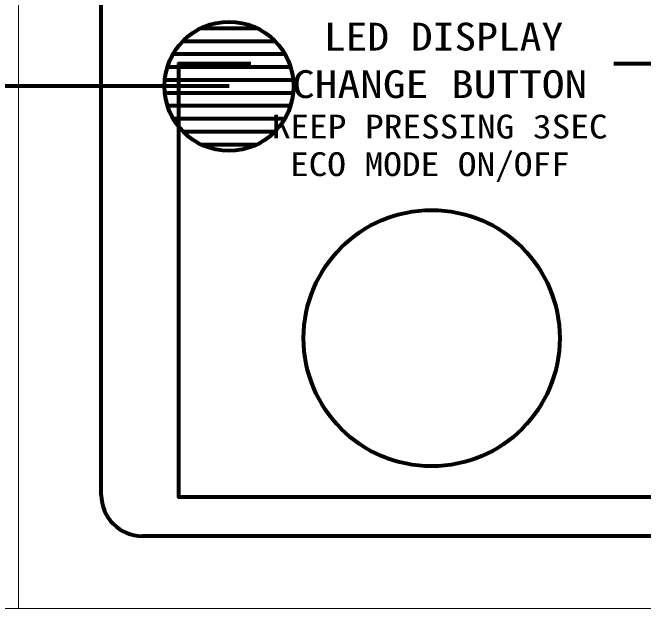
# Model space of a CAD drawing. Units: millimetres, scale not verified. Extents: x -900 to 900, y -280 to 280.
# Drawn here: x 140.032 to 142.475, y 72.049 to 74.356 of the extents above; entities that cross this region are included whole.
import ezdxf
from ezdxf.enums import TextEntityAlignment as Align

# ---------------------------------------------------------------- set-up
doc = ezdxf.new("R2010")
doc.units = ezdxf.units.MM
doc.header["$LTSCALE"] = 1.6
doc.layers.add('0-1_F-F_', color=2, linetype='Continuous', lineweight=80)
doc.layers.add('0-4_(J)SP', color=1, linetype='Continuous', lineweight=80)
doc.styles.add('ＭＳ ゴシック', font='')
doc.styles.get('ＭＳ ゴシック').set_extended_font_data('MS Gothic')

# ---------------------------------------------------------------- blocks, each defined once
blk = doc.blocks.new('U16')
at = {"layer": '0-1_F-F_', "color": 1}
for p, q in [((-0.545, 1.125), (0.545, 1.125)), ((-0.893, 0.875), (0.893, 0.875)), ((-1.083, 0.625), (1.083, 0.625)), ((-1.192, 0.375), (1.192, 0.375)), ((-1.244, 0.125), (1.244, 0.125)), ((0, 0), (-74.2, 0)), ((-1.244, -0.125), (1.244, -0.125)), ((-1.192, -0.375), (1.192, -0.375)), ((-1.083, -0.625), (1.083, -0.625)), ((-0.893, -0.875), (0.893, -0.875)), ((-0.545, -1.125), (0.545, -1.125))]:
    blk.add_line(p, q, dxfattribs=at)
blk.add_circle((0, 0), 1.25, dxfattribs=at)
blk = doc.blocks.new('1U-')
at = {"layer": '0-4_(J)SP', "color": 7, "lineweight": 20}
blk.add_line((-119.5, -22), (119.5, -22), dxfattribs=at)
blk = doc.blocks.new('PN28160K-')
at = {"layer": '0-4_(J)SP', "color": 7, "lineweight": 20}
for p, q in [((-82.5, -22), (-82.5, 0)), ((82.5, -22), (-82.5, -22))]:
    blk.add_line(p, q, dxfattribs=at)
at = {"layer": '0-4_(J)SP'}
for p, q in [((-80.5, -19.25), (-80.5, -2.75)), ((-51.5, -20.25), (-79.5, -20.25))]:
    blk.add_line(p, q, dxfattribs=at)
blk.add_lwpolyline([(-68.09, -8.81), (-66.37, -8.81), (-66.37, -19.31), (-78.62, -19.31), (-78.62, -8.81), (-76.88, -8.81)], dxfattribs=at)
blk.add_circle((-72.5, -15.46), 3.1, dxfattribs=at)
blk.add_arc((-79.5, -19.25), 1, 180, 270, dxfattribs=at)
at = {"layer": '0-4_(J)SP', "style": 'ＭＳ ゴシック'}
for s, height, width, p in [('LED DISPLAY', 0.6735, 1.15, (-75.11, -8.7)), ('CHANGE BUTTON', 0.6735, 1.2, (-75.88, -9.85)), ('KEEP PRESSING 3SEC', 0.5773, 1.15, (-76.37, -10.8)), ('ECO MODE ON/OFF', 0.5773, 1.15, (-75.93, -11.71))]:
    blk.add_text(s, height=height, dxfattribs=dict(at, width=width)).set_placement(p, align=Align.BOTTOM_LEFT)

msp = doc.modelspace()

# ---------------------------------------------------------------- block references
at = {"layer": '0-1_F-F_', "xscale": 0.2, "yscale": 0.2}
msp.add_blockref('U16', (140.87, 74.071), dxfattribs=at)
at = {"layer": '0-4_(J)SP', "xscale": 0.16, "yscale": 0.16}
for name in ['1U-', 'PN28160K-']:
    msp.add_blockref(name, (153.255, 75.569), dxfattribs=at)

doc.saveas('drawing.dxf')
